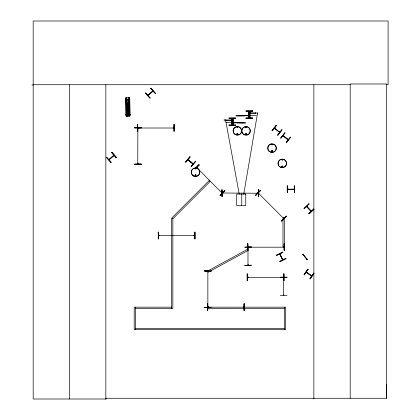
<?xml version="1.0" encoding="UTF-8"?>
<svg xmlns="http://www.w3.org/2000/svg" width="420" height="420" viewBox="0 0 420 420"><rect width="100%" height="100%" fill="white"/><g stroke="black" fill="none" stroke-linecap="round" stroke-linejoin="round"><path stroke-width="0.63" d="M105.84 84.725L105.84 399L105.84 398.26L386.521 398.26L386.573 384.594M196.859 167.323C198.403 168.504 195.846 167.191 197.179 167.963L197.347 167.769M222.269 193.058L221.786 192.68L222.023 192.439M258.269 193.084C258.295 192.376 259.392 193.583 258.573 193.436M258.242 193.111L258.815 193.195M283.762 218.531L283.274 218.085L283.542 217.886M283.28 218.053L283.878 218.316L283.432 217.828L283.28 218.153M311.834 275.819L311.252 275.378L311.157 275.725M306.611 206.598L311.225 211.36M307.209 206.745C306.663 207.333 307.781 206.519 306.737 206.288M311.068 211.291C311.855 211.312 310.595 210.158 310.742 210.956M137.76 163.501L138.133 163.496M208.163 271.745L207.821 271.745M207.779 306.689L208.142 306.621L208.089 307.298M195.206 168.63C196.035 170.037 195.678 167.312 195.237 168.887M195.137 175.277C196.392 176.935 195.4 173.586 195.206 175.707M237.011 127.36C238.103 126.362 237.374 128.321 237.09 127.528M237.584 127.412L237.237 127.213L237.426 127.533M245.805 127.36L246.209 127.307L245.831 127.465M246.456 134.143C245.679 132.358 245.38 135.555 246.414 134.022M271.661 144.601C272.627 143.372 272.218 145.934 271.709 144.517M272.202 144.648L271.829 144.548L272.213 144.601M272.423 151.368C271.157 149.725 272.197 153.006 272.318 150.98M281.92 159.873C282.886 158.645 282.476 161.207 281.967 159.789M282.471 159.873L282.082 159.873L282.471 159.978M281.831 166.541C283.343 165.107 282.025 168.273 282.004 166.252M283.642 135.959L283.442 136.101M288.377 139.645L288.236 139.828M243.763 194.066L257.423 113.825M187.929 159.684C188.37 159.217 188.659 160.603 188.57 159.863M193.3 163.779L192.817 163.301L192.638 163.632M138.422 127.754C137.088 128.641 139.451 127.481 137.76 127.78M137.765 128.557L138.107 128.552M137.797 163.501L138.091 163.448L138.07 164.11M138.091 164.015L138.065 163.427M207.858 271.819C207.989 270.281 207.48 272.286 208.126 271.745M207.816 306.689L208.121 306.689M208.11 307.209L208.084 306.621M248.278 247.459L248.005 247.154M283.778 277.358L283.784 277.73L283.542 277.358M283.547 295.439L283.773 295.066M247.963 264.931L248.273 265.167L248 264.863L248.005 265.235M283.81 277.688L283.547 277.699C283.962 276.392 281.904 277.61 283.547 277.394L283.547 295.407L283.516 295.108M195.878 175.581L195.815 175.098M271.682 151.064L271.64 151.368M282.639 166.74L282.681 166.435M249.569 114.97L249.569 114.293M128.215 115.794L127.79 115.799L128.205 115.573L127.785 115.211L128.231 115.054L127.727 115.059M282.592 259.844C283.316 260.116 282.529 258.578 282.387 259.423M158.576 235.421L159.306 235.379L159.191 235.72M207.779 306.994L208.462 306.994L208.394 307.298M247.931 246.955L248.682 246.95L247.952 247.228M287.574 189.163L288.251 189.105L288.183 189.467M304.206 274.858L308.002 269.272M308.044 269.299L304.285 274.911L303.975 274.701L307.771 269.115L308.081 269.325M306.117 272.302L306.385 272.071M311.614 276.04L311.74 275.709M309.95 278.759L313.745 273.173M310.154 278.901L313.95 273.315L313.667 273.121L309.907 278.733L310.181 278.917L313.976 273.331M148.055 95.477L147.898 95.225M148.475 95.167L148.223 94.889L148.481 95.099M152.964 91.182L148.066 95.519M113.405 155.536C113.841 156.314 112.838 155.195 113.883 155.159M113.957 155.453L108.969 159.831M113.983 155.479L113.757 155.227M237.09 127.192L237.379 127.024M237.673 127.528L237.379 127.696M237.731 134.221C235.793 134.736 238.481 132.673 237.484 134.41M245.753 127.097C245.642 128.573 246.923 126.714 245.847 127.071M272.066 130.646L276.213 125.317M272.296 130.83L276.413 125.47M279.305 131.828C278.507 132.284 280.156 131.465 279.594 132.473M281.888 129.738L277.741 135.067L281.815 129.68L282.109 129.911L277.935 135.219M280.865 138.222L285.012 132.893L280.901 138.254L280.607 138.023L284.755 132.694L285.049 132.925M282.912 135.781L283.048 135.497M286.23 142.401L290.393 137.083L290.677 137.303L286.503 142.611L286.23 142.401L290.456 137.13M185.572 161.968L189.851 156.744L190.139 156.98L185.861 162.209L185.572 161.968L189.872 156.765M185.824 162.178L190.103 156.949M193.016 164.041L193.216 163.663M191.163 166.546L195.442 161.317L191.09 166.483L191.378 166.724M191.352 166.703L195.657 161.495L195.368 161.259M138.101 127.964L137.839 128.693L137.902 127.743M173.318 128.053L173.266 127.759L173.927 127.78M158.718 235.688L158.718 235.384M159.238 235.672L159.238 235.389M222.758 193.274L222.878 192.969L222.185 192.959M194.602 235.688L194.082 235.683L194.129 235.384M194.744 235.652L158.65 235.652L159.259 235.646M221.781 192.581L222.217 193.011L258.242 193.242L257.633 193.31L257.702 192.98M208.441 307.251L208.462 306.994M247.59 277.426L247.59 277.121M283.49 247.228L283.484 246.923M243.338 307.267L243.332 306.962M243.805 307.267C243.799 306.254 242.456 307.76 243.947 307.23M283.001 277.127L283.616 277.158M283.616 277.394L247.522 277.394L248.131 277.389L248.057 277.121M287.621 189.546L287.711 189.131M288.23 189.425L288.183 189.131M248.273 265.225L248.267 264.873M198.907 164.761L195.452 168.257L198.881 164.74L199.148 165.002L195.778 168.415M199.085 164.934L196.061 167.995L199.138 164.992M220.043 195.447L224.789 190.638M255.654 195.037L260.379 190.208L260.647 190.475L255.869 195.248M255.833 195.216L260.579 190.407M281.484 220.862L286.251 216.079L284.13 218.295M281.542 220.92L283.264 219.172M281.474 220.852L281.741 221.114L283.442 219.345M284.308 218.474L286.461 216.284L286.219 216.043M281.741 221.114L283.463 219.366M284.33 218.495L286.487 216.31M304.138 208.625L309.036 203.973M306.548 206.535L306.857 206.362M308.884 213.623L313.75 208.94L314.008 209.213L309.11 213.864L308.852 213.591M308.915 213.659L313.814 209.008M309.089 213.843L313.987 209.191M150.985 88.174L150.701 88.421L155.222 93.439L155.468 93.224L150.959 88.195M147.866 95.298L152.717 90.898M148.003 95.592L153.085 91.077M150.134 97.96L149.856 98.207L145.373 93.156L145.651 92.904L150.103 97.986M106.67 157.206L106.386 157.453L110.896 162.482M111.72 152.722L111.998 152.471L116.482 157.521L116.204 157.773L111.752 152.691M109.263 159.212C110.208 159.49 108.344 158.902 109.074 159.841M108.885 159.595L113.831 155.206M108.99 159.815L114.104 155.379M110.87 162.503L111.153 162.257L106.633 157.238M302.788 254.405L303.093 254.173L303.308 254.793M306.805 258.899L307.377 259.208L307.094 259.471M138.07 128.625L138.107 128.084M195.242 175.098L195.631 174.993M271.745 150.98L272.233 150.916M152.612 91.492L152.366 91.214L152.591 91.466M128.21 115.101L127.869 114.928M152.738 90.925L153.027 91.13M306.248 272.018L306.873 272.401L306.579 272.617M276.654 255.019L282.692 252L282.86 252.336L276.796 255.313L282.839 252.294M280.03 254.494L280.061 253.874L279.757 254.027M279.82 261.424L285.894 258.473M249.097 114.293L249.049 114.88L249.569 114.902M232.607 121.947C231.116 122.294 232.827 120.414 232.628 121.9M237.179 133.675L237.584 133.675M282.492 166.887L282.188 166.929M311.351 275.447L311.178 275.699M311.614 275.982L306.096 272.202M283.778 295.439L283.773 295.097M274.57 128.137L279.757 132.206M287.873 139.22L287.731 139.482M173.785 128.053L173.785 127.748M248.073 246.918L248.614 246.955L248.236 247.191M283.957 247.228L283.484 246.892L283.49 247.265M293.717 189.131C293.459 189.971 293.664 188.627 294.326 189.163M294.184 189.467L287.663 189.425M173.318 127.717L173.318 128.089M271.945 144.28L272.27 144.365M272.118 144.926L271.793 144.842M283.679 218.484L258.242 193.011L257.633 193.011M126.142 99.629L129.518 99.593M126.152 100.868L129.533 100.832M126.173 102.727L129.554 102.69M126.189 104.375L129.565 104.339M126.21 106.234L129.586 106.197M126.299 114.193L129.675 114.156M125.743 114.739L130.247 114.686M125.743 114.875L130.247 114.828M137.739 124.52L137.366 124.525L137.408 131.276L137.786 131.276L137.692 124.52M173.906 124.52L174.279 124.52L174.295 131.271L173.948 131.276L173.953 124.52L174.043 131.276M137.834 127.78L138.442 127.78M134.573 127.874L141.325 127.827M173.245 127.785L173.854 127.78M173.25 128.021L173.859 128.016L137.765 128.016M141.33 164.105L134.573 164.178L141.33 164.183M134.578 164.472L141.33 164.43L141.33 164.089L134.573 164.131L134.578 164.504L141.33 164.462M196.744 167.538L222.217 193.242L222.826 193.242M258.242 193.242L257.702 193.284M222.169 196.502L221.791 196.508L221.75 189.751L222.128 189.751L222.169 196.502L222.08 189.751M258.709 196.502L258.332 196.502L258.29 189.751L258.668 189.746L258.709 196.502L258.636 189.746M158.183 232.16L158.555 232.16L158.597 238.912L158.225 238.917L158.214 232.16M158.645 235.421L159.259 235.415M194.061 235.421L194.67 235.421L194.061 235.657M247.538 243.7L247.91 243.695L247.952 250.451L247.579 250.451L247.569 243.7L247.574 249.837M283.416 246.96L284.025 246.955M283.416 247.196L284.025 247.191L248.005 247.191L247.978 265.193M204.587 270.811L208.273 270.79L204.587 270.779L204.593 271.157L211.344 271.115L211.344 270.737M204.593 271.063L211.344 271.068M247.097 280.655L247.469 280.655L247.427 273.898L247.054 273.903L247.128 280.655M283.967 273.898L283.594 273.898L283.637 280.655L284.009 280.649L283.967 273.898L283.978 280.649M247.522 277.158L248.131 277.153M208.462 307.225L207.827 307.209M243.264 306.999L243.873 306.994M204.593 307.414L208.278 307.393M243.264 307.235L243.878 307.23M208.278 307.639L204.593 307.697L204.593 307.319L211.349 307.277M207.428 310.49L207.8 310.49L207.743 303.739L207.386 303.739L207.428 310.49L207.417 303.739M31.899 84.987L33.18 84.982M244.745 265.419L251.496 265.225L244.745 265.435M280.287 277.368L287.038 277.321M280.282 277.195L287.038 277.174M280.287 295.449L287.038 295.475M33.18 84.725L350.191 84.725M386.132 84.725L388.101 84.725L388.101 21L33.18 21L33.18 399L105.892 399L105.892 398.26M252.709 110.875L245.957 110.843L245.957 111.221L252.709 111.174M245.957 111.127L252.709 111.127M255.922 112.907L250.294 112.907L250.294 113.29L255.922 113.29M248.624 113.001L250.294 113.001M248.624 113.19L250.294 113.19M248.96 114.219L249.711 114.219M248.96 114.502L249.711 114.502M248.96 114.692L249.711 114.692M248.96 114.97L249.711 114.97M243.012 115.316L256.242 115.316M248.882 115.463L249.538 115.5L249.538 115.841L248.882 115.841M249.538 115.537L238.466 115.768M249.538 115.768L236.035 115.852M235.961 115.852L244.529 115.852M252.709 117.973L245.957 117.973L245.957 118.351L252.709 118.351L252.709 117.973L245.957 118.067M228.947 118.288L235.704 118.272L235.704 117.91L228.947 117.91L228.947 118.288L235.704 118.193M245.957 118.319L252.709 118.319M225.734 119.968L231.362 119.968L231.362 120.351L225.734 120.351M231.362 120.067L233.032 120.067M231.362 120.257L233.032 120.257M231.95 121.286L232.701 121.286M231.95 121.569L232.701 121.569M231.95 121.758L232.701 121.758M231.95 122.036L232.701 122.036M226.002 122.383L239.232 122.383M232.775 122.53L232.118 122.53L232.118 122.908L232.775 122.908M232.118 122.603L243.191 122.834M232.118 122.834L245.7 122.918L237.132 122.845M235.704 125.055L228.947 125.039L228.947 125.417L235.704 125.417L235.704 125.039M228.947 125.087L235.704 125.134M294.326 185.903L294.704 185.903L294.672 192.659M287.642 189.163L294.257 189.163L294.273 189.546M287.548 189.546L294.346 189.472M289.207 189.572L292.493 189.572M294.704 192.659L294.326 192.659L294.373 185.903L294.42 192.659M171.533 307.172L134.195 307.172L134.195 329.69L285.611 329.69L285.611 307.172L207.779 307.162M135.513 308.485L172.846 308.485L172.846 218.426L171.533 218.426L171.533 308.485M284.298 308.485L208.215 308.485L208.215 307.172M135.513 328.377L284.298 328.377M194.135 235.725L194.009 235.389L194.744 235.415M248.057 277.084L248.162 277.436L247.469 277.431M246.01 134.426L245.726 134.305M195.584 168.52L195.426 168.898L195.615 168.562M137.855 128.042L137.765 163.968M222.758 192.969C222.385 193.709 222.059 191.678 221.786 192.68M248.073 247.228L248.005 247.496M207.874 307.256L207.847 306.621M282.655 259.922L279.715 253.864M283.841 277.394L283.784 277.699M279.536 132.379L274.407 128.431M287.942 139.214L287.711 139.508M306.306 272.06L311.776 275.777M306.054 272.26L311.677 276.082M311.094 211.271L306.495 206.483M197.006 167.37L197.342 167.8M274.617 128.163C275.609 128.279 274.486 129.171 274.985 128.447M283.106 135.539L288.325 139.603M282.901 135.681L288.262 139.855M282.854 135.739L288.22 139.912M277.667 135.009L277.961 135.24M188.129 159.547L193.247 163.737M187.908 159.668L193.168 163.973M187.861 159.726L193.121 164.031M187.814 159.784L193.074 164.089M207.853 307.298L207.853 271.205M258.405 192.843L258.841 193.274M283.442 217.886L283.878 218.316M255.633 195.017L255.901 195.279M221.949 192.412L222.359 192.77M306.784 206.335L311.336 211.134M150.775 88.358L155.258 93.408M145.583 92.967L150.066 98.017M111.977 152.492L116.461 157.542M111.788 152.659L116.272 157.71M106.596 157.269L111.08 162.32M302.794 254.305L307.199 259.476M282.692 259.271L282.419 259.408M279.967 253.843L282.896 259.77M279.652 253.895L282.66 259.985M276.638 254.993L276.806 255.328M208.121 271.273L208.089 271.814M225.734 120.761L239.216 194.066M129.68 97.718L129.88 116.014M129.528 97.724L129.696 116.014L129.554 106.218M129.46 97.724L129.538 104.911M129.313 97.724L129.35 100.989M129.37 102.953L129.386 104.26M129.407 106.218L129.496 114.713M129.234 97.724L129.281 100.994M129.286 102.953L129.318 104.26M129.339 106.218L129.434 116.02M129.087 97.729L129.181 104.911M129.197 106.218L129.271 114.713M129.024 97.729L129.055 100.994M129.082 102.953L129.092 104.26M129.113 106.218L129.208 114.713M128.872 97.729L128.909 100.994M128.93 102.958L128.945 104.26M128.966 106.223L129.119 114.839M128.835 97.729L129.035 116.02M128.656 97.734L128.693 100.999M128.714 102.958L128.73 104.265M128.751 106.223L128.84 114.718M128.573 97.734L128.625 100.999M128.646 102.958L128.646 104.265M128.683 106.223L128.762 114.718M128.525 116.025L127.491 116.041M127.061 99.073L127.066 101.031M127.103 102.989L127.103 104.297M127.139 106.26L127.229 116.056M126.977 99.073L126.998 101.031M127.019 102.995L127.034 104.297M127.055 106.26L127.16 116.056M126.777 97.766L127.013 116.062M126.761 99.073L126.782 101.036M126.803 102.995L126.824 104.953M126.84 106.26L126.945 116.062M126.614 99.078L126.635 101.036M126.656 102.995L126.677 104.958M126.693 106.26L126.798 116.062M126.53 99.078L126.567 101.036M126.572 102.995L126.609 104.958M126.609 106.265L126.73 116.062M126.389 99.078L126.425 101.036M126.446 103L126.452 104.958M126.483 106.265L126.572 116.062M126.32 99.078L126.341 101.042M126.362 103L126.383 104.958M126.399 106.265L126.504 116.067M126.236 104.958L126.158 97.776L126.32 116.067L126.247 106.265M125.942 97.776L126.142 116.067M284.167 243.695L284.167 250.451M283.642 273.898L283.731 280.649M258.337 189.751L258.426 196.502M247.816 243.7L247.905 250.451M247.38 273.898L247.38 280.655M244.02 303.733L244.062 310.49M207.664 303.739L207.711 310.49M194.812 232.155L194.859 238.912M158.461 232.16L158.503 238.912M137.65 124.525L137.692 131.276M137.828 163.427L137.834 164.041M386.521 398.26L386.521 83.984L350.191 83.984L350.191 398.26M313.861 84.725L313.861 399M287.48 185.903L287.48 192.659M284.298 307.172L284.298 329.69M257.423 112.25L257.423 113.941M255.922 112.25L255.922 113.941M252.709 110.843L252.709 111.221M250.084 111.221L250.084 117.973M249.8 111.221L249.8 117.973M249.711 111.221L249.711 117.973M248.945 111.221L248.913 117.973M248.866 111.221L248.866 117.973M248.582 111.221L248.614 117.973M241.763 194.066L241.763 205.511M233.074 118.288L233.074 125.039M233.042 118.288L233.042 125.039M232.748 118.288L232.748 125.039M232.701 118.288L232.717 125.039M231.95 125.039L231.934 118.288L231.856 125.039M225.734 119.317L225.734 121.007M224.233 119.317L224.233 121.007M135.513 307.172L135.513 329.69M69.51 84.725L69.51 399M279.269 166.404A4.274 4.274 0 0 1 280.828 159.369A4.274 4.274 0 0 1 286.545 163.753A4.274 4.274 0 0 1 280.156 167.081M273.137 143.981A4.274 4.274 0 0 1 275.305 150.853A4.274 4.274 0 0 1 268.159 149.914A4.274 4.274 0 0 1 272.029 143.834M244.907 134.993A4.274 4.274 0 0 1 242.739 128.121A4.274 4.274 0 0 1 249.884 129.061A4.274 4.274 0 0 1 246.01 135.135M237.379 135.135A4.274 4.274 0 0 1 233.51 129.061A4.274 4.274 0 0 1 240.655 128.121A4.274 4.274 0 0 1 238.487 134.993M276.187 125.297L272.039 130.631L272.339 130.862L276.486 125.528L276.187 125.297M224.721 190.575L219.986 195.389L220.243 195.641L224.968 190.816L224.721 190.575M209.013 180.731L171.948 217.791L172.877 218.72L209.942 181.66L209.013 180.731M308.863 203.794L303.944 208.42L304.201 208.693L309.099 204.041L308.842 203.768M302.852 254.252L307.141 259.523L302.852 254.252M247.343 249.396L207.805 270.953L208.435 272.102L247.973 250.551L247.343 249.396M285.852 258.389L279.799 261.382L279.962 261.718L286.004 258.699L285.852 258.389M129.764 97.718L125.858 97.776L126.073 116.072L129.959 116.014L129.749 97.718M141.325 127.549L134.573 127.591L134.573 127.964L141.33 127.922L141.325 127.549M195.095 232.155L194.722 232.155L194.765 238.912L195.137 238.912L195.095 232.155M284.45 243.695L284.078 243.695L284.119 250.451L284.492 250.446L284.45 243.695M244.298 303.733L243.925 303.733L243.968 310.49L244.34 310.485L244.298 303.733M251.496 246.971L244.745 247.165L251.496 246.955M287.574 185.903L287.196 185.903L287.196 192.659L287.574 192.659L287.574 185.903M245.768 194.066L236.67 194.066L236.67 205.511L245.768 205.511L245.768 194.066M284.298 218.426L282.98 218.426L282.98 246.797L284.298 246.797L284.298 218.426M231.604 125.039L231.604 118.288L231.572 125.039M195.221 175.907A0.609 0.609 0 0 0 196.135 175.382A0.609 0.609 0 0 0 195.221 174.857A0.609 0.609 0 0 0 195.221 175.907M193.389 175.922A4.274 4.274 0 0 0 199.799 172.226A4.274 4.274 0 0 0 193.389 168.525A4.274 4.274 0 0 0 193.389 175.922M193.426 175.865A4.205 4.205 0 0 0 199.731 172.226A4.205 4.205 0 0 0 193.426 168.583A4.205 4.205 0 0 0 193.426 175.865M281.988 167.066A0.609 0.609 0 0 0 282.896 166.541A0.609 0.609 0 0 0 281.988 166.01A0.609 0.609 0 0 0 281.988 167.066M280.182 167.034A4.221 4.221 0 0 0 286.514 163.38A4.221 4.221 0 0 0 280.182 159.726A4.221 4.221 0 0 0 280.182 167.034M271.703 151.83A0.656 0.656 0 0 0 272.685 151.263A0.656 0.656 0 0 0 271.703 150.701A0.656 0.656 0 0 0 271.703 151.83M269.047 151.095A4.221 4.221 0 0 0 276.108 149.2A4.221 4.221 0 0 0 270.937 144.034A4.221 4.221 0 0 0 269.047 151.095M245.71 134.547A0.609 0.609 0 0 0 246.619 134.022A0.609 0.609 0 0 0 245.71 133.497A0.609 0.609 0 0 0 245.71 134.547M243.905 134.516A4.216 4.216 0 0 0 250.226 130.867A4.216 4.216 0 0 0 243.905 127.218A4.216 4.216 0 0 0 243.905 134.516M237.079 134.547A0.609 0.609 0 0 0 237.988 134.022A0.609 0.609 0 0 0 237.079 133.497A0.609 0.609 0 0 0 237.079 134.547M235.279 134.505A4.205 4.205 0 0 0 241.584 130.867A4.205 4.205 0 0 0 235.279 127.223A4.205 4.205 0 0 0 235.279 134.505M127.36 105.824A0.751 0.751 0 0 0 128.614 105.473A0.751 0.751 0 0 0 127.685 104.564A0.751 0.751 0 0 0 127.36 105.824"/></g></svg>
